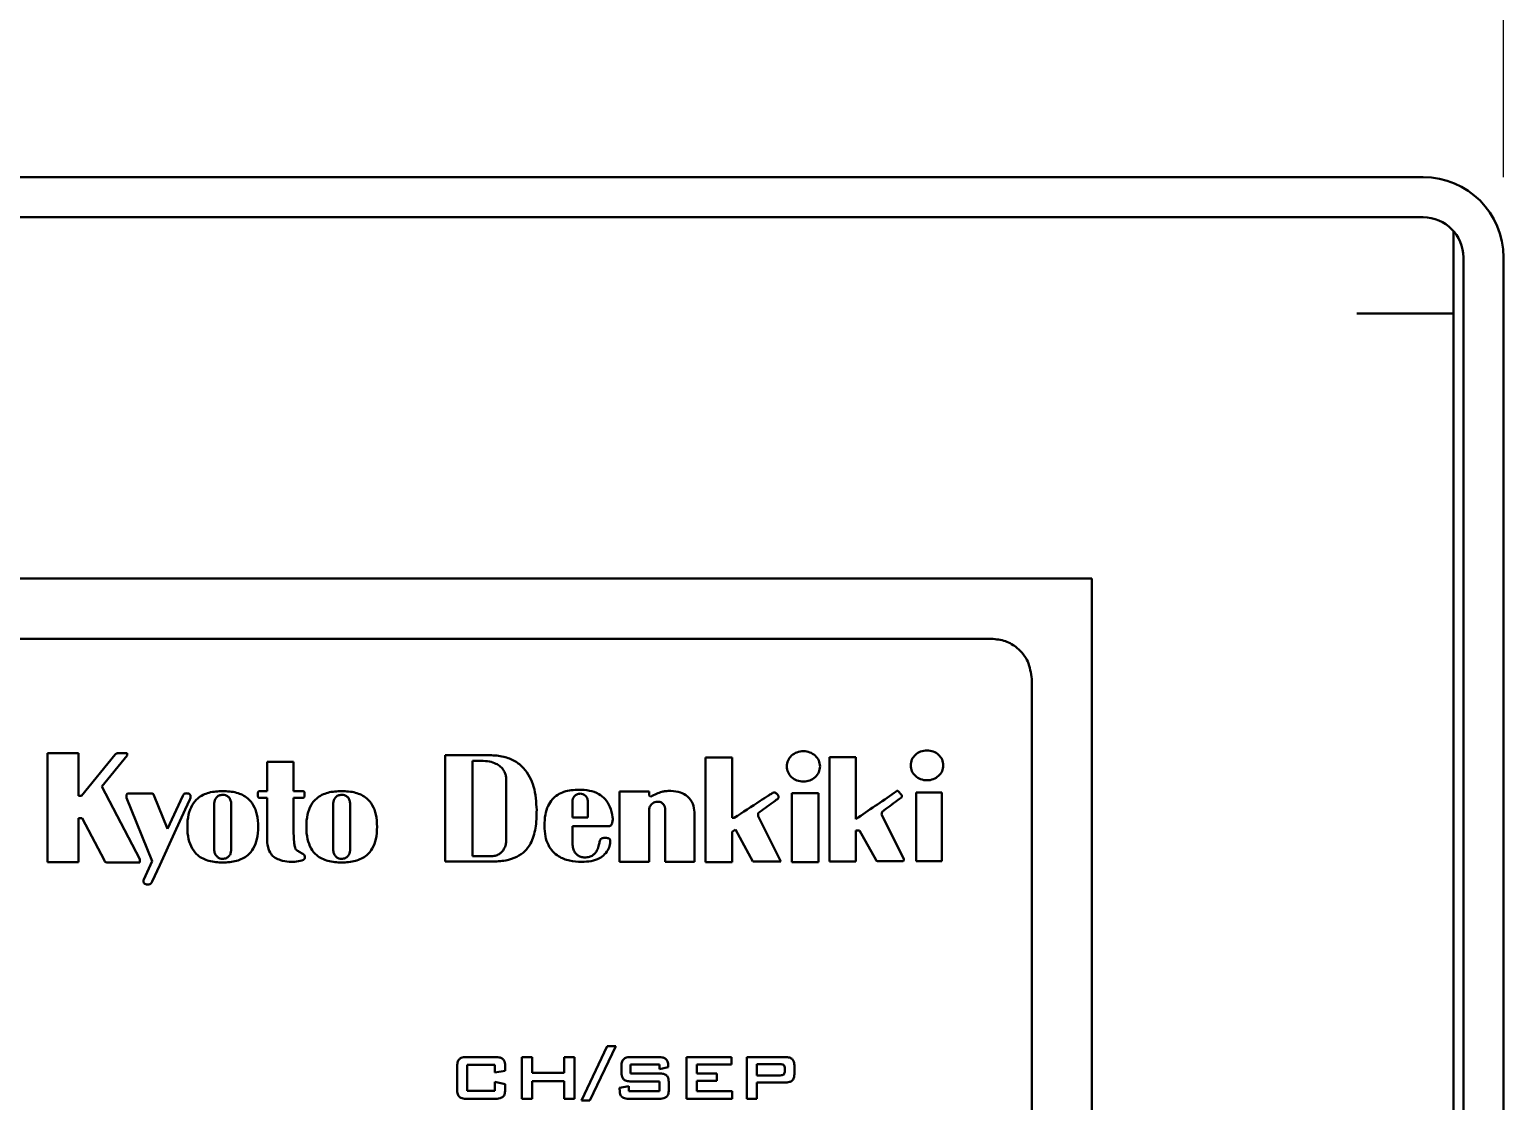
# Model space of a CAD drawing. Header units: millimetres. Extents: x 8 to 774, y 1 to 562.
# Drawn here: x 133.18 to 169.89, y 379 to 405.68 of the extents above; entities that cross this region are included whole.
import ezdxf

# ---------------------------------------------------------------- set-up
doc = ezdxf.new("R2010")
doc.units = ezdxf.units.MM
doc.layers.get('0').update_dxf_attribs({"lineweight": 9})
doc.layers.get('Defpoints').update_dxf_attribs({"lineweight": 9})
doc.layers.add('2KD_寸法１', color=7, linetype='Continuous', lineweight=15)
doc.layers.add('2KD_寸法１ @ 2', color=7, linetype='Continuous', lineweight=15)
doc.styles.get("Standard").update_dxf_attribs({"font": 'simplex.shx', "width": 0.8, "bigfont": 'extfont.shx'})
doc.dimstyles.new('KD-STD', dxfattribs={"dimscale": 0, "dimtxt": 2.5, "dimasz": 2.5, "dimexe": 1, "dimexo": 1, "dimgap": 1, "dimtad": 1, "dimdsep": 46, "dimtxsty": 'Standard', "dimblk": 'OPEN30', "dimcen": 0, "dimadec": 0, "dimazin": 0, "dimtfac": 1, "dimtmove": 0, "dimatfit": 3, "dimldrblk": 'OPEN30', "dimfxl": 1, "dimtfill": 1, "dimtolj": 1, "dimtzin": 0, "dimlwd": 15, "dimlwe": 15, "dimarcsym": 0})

# ---------------------------------------------------------------- blocks, each defined once
blk = doc.blocks.new('_Open30')
at = {"lineweight": -2}
for p, q in [((-1, 0.2679), (0, 0)), ((0, 0), (-1, -0.2679)), ((0, 0), (-1, 0))]:
    blk.add_line(p, q, dxfattribs=at)
blk = doc.blocks.new('*D29')
at = {"layer": '2KD_寸法１', "color": 0, "lineweight": 15}
for p, q in [((49.89, 401.997), (49.89, 434.441)), ((169.89, 401.997), (169.89, 434.441)), ((54.89, 432.441), (164.89, 432.441))]:
    blk.add_line(p, q, dxfattribs=at)
at = {"layer": 'Defpoints', "color": 0}
for p in [(169.89, 432.441), (49.89, 399.997), (169.89, 399.997)]:
    blk.add_point(p, dxfattribs=at)
at = {"layer": '2KD_寸法１', "color": 0, "lineweight": 15, "xscale": 5, "yscale": 5, "zscale": 5, "rotation": 180}
blk.add_blockref('_Open30', (49.89, 432.441), dxfattribs=at)
at = {"layer": '2KD_寸法１', "color": 0, "lineweight": 15, "xscale": 5, "yscale": 5, "zscale": 5}
blk.add_blockref('_Open30', (169.89, 432.441), dxfattribs=at)
at = {"layer": '2KD_寸法１', "color": 0, "insert": (109.89, 436.941), "char_height": 5, "attachment_point": 5, "bg_fill": 3, "box_fill_scale": 1.1, "bg_fill_color": 9, "bg_fill_true_color": 13158600, "bg_fill_transparency": 4391254}
blk.add_mtext('\\A1;120', dxfattribs=at)
blk = doc.blocks.new('A$C54D20959')
at = {"color": 7, "linetype": 'Continuous', "lineweight": 30}
for p, q in [((-58, 0), (58, 0)), ((-58, -1), (58, -1)), ((58.75, -1.339), (58.75, -3.4)), ((59, -2), (59, -187.5)), ((60, -2), (60, -187.5)), ((58.75, -3.4), (56.35, -3.4)), ((58.75, -187.246), (58.75, -3.4)), ((49.75, -10), (-10.25, -10)), ((49.75, -90), (49.75, -10)), ((47.251, -11.5), (-7.749, -11.5)), ((48.251, -87.501), (48.251, -12.5)), ((24.515, -14.35), (23.74, -14.35)), ((23.74, -14.35), (23.74, -17.063)), ((24.515, -15.408), (24.515, -14.35)), ((25.427, -14.383), (24.589, -15.408)), ((25.096, -15.175), (25.726, -14.405)), ((25.726, -14.405), (25.726, -14.35)), ((29.866, -14.565), (29.209, -14.565)), ((29.866, -15.292), (29.866, -14.565)), ((33.642, -14.399), (33.642, -17.051)), ((34.757, -14.399), (33.642, -14.399)), ((34.33, -14.54), (34.33, -16.918)), ((34.541, -14.54), (34.33, -14.54)), ((40.791, -14.46), (40.131, -14.46)), ((40.131, -14.46), (40.131, -17.063)), ((40.791, -15.962), (40.791, -14.46)), ((43.874, -14.447), (43.213, -14.447)), ((43.213, -14.447), (43.213, -17.049)), ((43.874, -15.993), (43.874, -14.447)), ((24.589, -15.408), (24.515, -15.408)), ((26.046, -16.992), (25.096, -15.175)), ((25.712, -15.393), (25.712, -15.461)), ((26.332, -15.351), (25.746, -15.351)), ((26.732, -16.231), (26.392, -15.392)), ((27.115, -15.411), (26.732, -16.231)), ((28.983, -15.332), (28.983, -15.425)), ((29.209, -15.292), (29.023, -15.292)), ((30.101, -15.292), (29.866, -15.292)), ((30.141, -15.425), (30.141, -15.332)), ((38.721, -15.302), (37.99, -15.302)), ((37.99, -15.302), (37.99, -17.059)), ((38.721, -15.403), (38.721, -15.302)), ((38.766, -15.434), (38.721, -15.403)), ((42.276, -15.341), (42.276, -17.063)), ((42.938, -15.341), (42.276, -15.341)), ((42.938, -17.063), (42.938, -15.341)), ((45.372, -15.328), (45.372, -17.041)), ((46.014, -15.328), (45.372, -15.328)), ((46.014, -17.041), (46.014, -15.328)), ((25.712, -15.461), (26.353, -17.042)), ((27.897, -15.594), (27.897, -16.772)), ((28.316, -16.772), (28.316, -15.594)), ((29.023, -15.465), (29.209, -15.465)), ((29.866, -16.262), (29.866, -15.465)), ((29.866, -15.465), (30.101, -15.465)), ((30.859, -15.594), (30.859, -16.772)), ((31.278, -16.772), (31.278, -15.594)), ((36.815, -15.55), (36.815, -15.95)), ((37.199, -15.95), (37.199, -15.55)), ((38.721, -17.059), (38.721, -15.76)), ((24.515, -17.063), (24.515, -15.968)), ((24.515, -15.968), (24.605, -15.968)), ((24.605, -15.968), (25.159, -17.018)), ((36.815, -15.95), (37.199, -15.95)), ((39.854, -17.059), (39.854, -15.821)), ((40.841, -15.962), (40.791, -15.962)), ((41.438, -15.919), (41.438, -15.842)), ((42.005, -17.051), (41.438, -15.919)), ((44.507, -15.878), (44.525, -15.808)), ((45.069, -16.978), (44.507, -15.878)), ((36.815, -16.603), (36.815, -16.169)), ((36.815, -16.169), (37.726, -16.169)), ((40.791, -16.311), (40.871, -16.254)), ((40.791, -17.063), (40.791, -16.311)), ((40.871, -16.254), (41.304, -17.051)), ((43.874, -17.049), (43.874, -16.271)), ((43.874, -16.271), (43.959, -16.273)), ((43.959, -16.273), (44.374, -17.015)), ((23.74, -17.063), (24.515, -17.063)), ((25.238, -17.071), (26.043, -17.071)), ((26.043, -17.071), (26.046, -16.992)), ((26.353, -17.042), (26.14, -17.497)), ((34.33, -16.918), (34.77, -16.918)), ((37.99, -17.059), (38.721, -17.059)), ((39.122, -17.059), (39.854, -17.059)), ((40.131, -17.063), (40.791, -17.063)), ((41.304, -17.051), (42.005, -17.051)), ((42.276, -17.063), (42.938, -17.063)), ((43.213, -17.049), (43.874, -17.049)), ((45.065, -17.022), (45.069, -16.978)), ((45.372, -17.041), (46.014, -17.041)), ((37.68, -21.646), (37.039, -23.001)), ((37.247, -23.001), (37.893, -21.646)), ((37.893, -21.646), (37.68, -21.646)), ((34.866, -21.917), (34.214, -21.917)), ((35.815, -21.917), (35.558, -21.917)), ((35.558, -21.917), (35.558, -22.961)), ((35.815, -22.313), (35.815, -21.917)), ((36.864, -21.917), (36.61, -21.917)), ((36.61, -21.917), (36.61, -22.313)), ((36.864, -22.961), (36.864, -21.917)), ((38.927, -21.917), (38.307, -21.917)), ((40.774, -21.917), (39.654, -21.917)), ((39.654, -21.917), (39.654, -22.961)), ((40.774, -22.101), (40.774, -21.917)), ((41.155, -21.917), (41.155, -22.961)), ((42.096, -21.917), (41.155, -21.917)), ((33.942, -22.163), (33.942, -22.714)), ((34.197, -22.761), (34.197, -22.108)), ((34.197, -22.108), (34.883, -22.108)), ((34.883, -22.108), (34.883, -22.301)), ((34.883, -22.301), (35.14, -22.264)), ((35.14, -22.264), (35.14, -22.163)), ((36.61, -22.313), (35.815, -22.313)), ((38.034, -22.163), (38.034, -22.28)), ((38.263, -22.324), (38.263, -22.103)), ((38.263, -22.103), (38.982, -22.103)), ((38.943, -22.324), (38.263, -22.324)), ((38.982, -22.103), (38.982, -22.216)), ((38.982, -22.216), (39.202, -22.169)), ((39.202, -22.169), (39.202, -22.143)), ((39.911, -22.329), (39.911, -22.101)), ((39.911, -22.101), (40.774, -22.101)), ((40.414, -22.329), (39.911, -22.329)), ((40.414, -22.509), (40.414, -22.329)), ((41.987, -22.096), (41.406, -22.096)), ((41.406, -22.096), (41.406, -22.374)), ((41.406, -22.374), (41.987, -22.374)), ((42.103, -22.181), (42.078, -22.116)), ((42.078, -22.354), (42.103, -22.289)), ((42.103, -22.289), (42.103, -22.181)), ((42.341, -22.351), (42.341, -22.119)), ((35.14, -22.591), (34.883, -22.539)), ((34.883, -22.539), (34.883, -22.761)), ((35.14, -22.714), (35.14, -22.591)), ((35.815, -22.521), (36.61, -22.521)), ((35.815, -22.961), (35.815, -22.521)), ((36.61, -22.521), (36.61, -22.961)), ((38.216, -22.642), (37.989, -22.685)), ((37.989, -22.685), (37.989, -22.714)), ((38.216, -22.765), (38.216, -22.642)), ((38.307, -22.527), (38.984, -22.527)), ((38.984, -22.527), (38.984, -22.765)), ((39.214, -22.714), (39.214, -22.57)), ((39.911, -22.765), (39.911, -22.509)), ((39.911, -22.509), (40.414, -22.509)), ((41.406, -22.961), (41.406, -22.553)), ((41.406, -22.553), (42.096, -22.553)), ((34.883, -22.761), (34.197, -22.761)), ((34.214, -22.961), (34.866, -22.961)), ((35.558, -22.961), (35.815, -22.961)), ((36.61, -22.961), (36.864, -22.961)), ((37.039, -23.001), (37.247, -23.001)), ((38.984, -22.765), (38.216, -22.765)), ((38.265, -22.961), (38.943, -22.961)), ((39.654, -22.961), (40.788, -22.961)), ((40.788, -22.765), (39.911, -22.765)), ((40.788, -22.961), (40.788, -22.765)), ((41.155, -22.961), (41.406, -22.961))]:
    blk.add_line(p, q, dxfattribs=at)
at = {"color": 7, "linetype": 'Continuous', "lineweight": 30, "flags": 128}
for points in [[(25.726, -14.35), (25.56, -14.35), (25.495, -14.35)], [(29.209, -14.565), (29.209, -14.958), (29.209, -15.292)], [(35.166, -16.522), (35.166, -16.205), (35.166, -15.656), (35.166, -15.248), (35.166, -15.015)], [(26.346, -17.548), (26.537, -17.135), (26.909, -16.329), (27.174, -15.755), (27.291, -15.502)], [(29.209, -15.465), (29.209, -16.112), (29.209, -16.449)], [(39.122, -15.724), (39.122, -16.165), (39.122, -17.059)], [(33.642, -17.051), (34.365, -17.051), (34.796, -17.051)]]:
    blk.add_lwpolyline(points, dxfattribs=at)
at = {"color": 7, "linetype": 'Continuous', "lineweight": 30}
for radius in [2, 1]:
    blk.add_arc((58, -2), radius, 0, 90, dxfattribs=at)
for points, knots in [([(48.251, -12.5), (48.231, -12.351), (48.193, -12.058), (47.926, -11.733), (47.6, -11.535), (47.368, -11.512), (47.251, -11.5)], [0, 0, 0, 0, 0.283687, 0.557907, 0.775029, 1, 1, 1, 1]), ([(42.98, -14.677), (42.973, -14.627), (42.96, -14.526), (42.863, -14.401), (42.728, -14.318), (42.566, -14.288), (42.404, -14.318), (42.269, -14.401), (42.171, -14.526), (42.158, -14.627), (42.151, -14.677)], [0, 0, 0, 0, 0.121975, 0.242786, 0.367678, 0.500057, 0.632205, 0.757121, 0.878009, 1, 1, 1, 1]), ([(42.98, -14.677), (42.973, -14.627), (42.96, -14.526), (42.863, -14.401), (42.728, -14.318), (42.566, -14.288), (42.404, -14.318), (42.269, -14.401), (42.171, -14.526), (42.158, -14.627), (42.151, -14.677)], [0, 0, 0, 0, 0.121975, 0.242786, 0.367678, 0.500057, 0.632205, 0.757121, 0.878009, 1, 1, 1, 1]), ([(46.049, -14.653), (46.043, -14.603), (46.03, -14.504), (45.935, -14.381), (45.802, -14.299), (45.643, -14.271), (45.485, -14.299), (45.352, -14.381), (45.257, -14.504), (45.245, -14.603), (45.238, -14.653)], [0, 0, 0, 0, 0.122088, 0.243041, 0.367969, 0.500195, 0.632333, 0.757096, 0.877934, 1, 1, 1, 1]), ([(46.049, -14.653), (46.043, -14.603), (46.03, -14.504), (45.935, -14.381), (45.802, -14.299), (45.643, -14.271), (45.485, -14.299), (45.352, -14.381), (45.257, -14.504), (45.245, -14.603), (45.238, -14.653)], [0, 0, 0, 0, 0.122088, 0.243041, 0.367969, 0.500195, 0.632333, 0.757096, 0.877934, 1, 1, 1, 1]), ([(25.495, -14.35), (25.487, -14.351), (25.473, -14.352), (25.448, -14.361), (25.435, -14.375), (25.427, -14.383)], [0, 0, 0, 0, 0.28426, 0.555898, 1, 1, 1, 1]), ([(35.166, -15.015), (35.165, -14.991), (35.163, -14.938), (35.141, -14.854), (35.097, -14.765), (35.022, -14.676), (34.904, -14.6), (34.739, -14.548), (34.612, -14.543), (34.541, -14.54)], [0, 0, 0, 0, 0.081533, 0.17995, 0.291548, 0.417128, 0.570628, 0.759535, 1, 1, 1, 1]), ([(35.924, -15.764), (35.913, -15.567), (35.893, -15.194), (35.672, -14.762), (35.381, -14.531), (35.09, -14.417), (34.873, -14.405), (34.757, -14.399)], [0, 0, 0, 0, 0.288841, 0.547506, 0.682313, 0.829, 1, 1, 1, 1]), ([(42.151, -14.677), (42.158, -14.728), (42.171, -14.829), (42.268, -14.954), (42.404, -15.037), (42.566, -15.067), (42.728, -15.037), (42.863, -14.954), (42.96, -14.829), (42.973, -14.728), (42.98, -14.677)], [0, 0, 0, 0, 0.122188, 0.243063, 0.367881, 0.499943, 0.632236, 0.757035, 0.877829, 1, 1, 1, 1]), ([(42.151, -14.677), (42.158, -14.728), (42.171, -14.829), (42.268, -14.954), (42.404, -15.037), (42.566, -15.067), (42.728, -15.037), (42.863, -14.954), (42.96, -14.829), (42.973, -14.728), (42.98, -14.677)], [0, 0, 0, 0, 0.122188, 0.243063, 0.367881, 0.499943, 0.632236, 0.757035, 0.877829, 1, 1, 1, 1]), ([(45.238, -14.653), (45.245, -14.702), (45.257, -14.802), (45.352, -14.924), (45.485, -15.006), (45.643, -15.035), (45.802, -15.006), (45.935, -14.924), (46.03, -14.802), (46.043, -14.702), (46.049, -14.653)], [0, 0, 0, 0, 0.12222, 0.243052, 0.367745, 0.499806, 0.631958, 0.756815, 0.877764, 1, 1, 1, 1]), ([(45.238, -14.653), (45.245, -14.702), (45.257, -14.802), (45.352, -14.924), (45.485, -15.006), (45.643, -15.035), (45.802, -15.006), (45.935, -14.924), (46.03, -14.802), (46.043, -14.702), (46.049, -14.653)], [0, 0, 0, 0, 0.12222, 0.243052, 0.367745, 0.499806, 0.631958, 0.756815, 0.877764, 1, 1, 1, 1]), ([(25.746, -15.351), (25.743, -15.352), (25.736, -15.353), (25.727, -15.359), (25.72, -15.367), (25.714, -15.379), (25.713, -15.388), (25.712, -15.393)], [0, 0, 0, 0, 0.168005, 0.341883, 0.526494, 0.757048, 1, 1, 1, 1]), ([(26.392, -15.392), (26.388, -15.385), (26.382, -15.372), (26.366, -15.359), (26.349, -15.352), (26.338, -15.352), (26.332, -15.351)], [0, 0, 0, 0, 0.296348, 0.562647, 0.772502, 1, 1, 1, 1]), ([(27.237, -15.351), (27.225, -15.35), (27.204, -15.348), (27.174, -15.351), (27.148, -15.361), (27.126, -15.382), (27.119, -15.401), (27.115, -15.411)], [0, 0, 0, 0, 0.228635, 0.423197, 0.594642, 0.788185, 1, 1, 1, 1]), ([(28.106, -15.292), (27.991, -15.298), (27.77, -15.309), (27.496, -15.441), (27.329, -15.646), (27.241, -15.893), (27.217, -16.183), (27.241, -16.473), (27.329, -16.72), (27.496, -16.925), (27.77, -17.057), (27.991, -17.068), (28.106, -17.074)], [0, 0, 0, 0, 0.120335, 0.229997, 0.30528, 0.392141, 0.5, 0.607859, 0.69472, 0.770004, 0.879665, 1, 1, 1, 1]), ([(27.291, -15.502), (27.296, -15.489), (27.306, -15.461), (27.31, -15.423), (27.303, -15.393), (27.289, -15.373), (27.266, -15.358), (27.247, -15.354), (27.237, -15.351)], [0, 0, 0, 0, 0.222679, 0.462996, 0.579464, 0.697795, 0.831729, 1, 1, 1, 1]), ([(28.106, -15.384), (28.075, -15.388), (28.014, -15.396), (27.946, -15.452), (27.904, -15.521), (27.899, -15.569), (27.897, -15.594)], [0, 0, 0, 0, 0.283077, 0.557879, 0.775382, 1, 1, 1, 1]), ([(28.106, -17.074), (28.222, -17.068), (28.443, -17.057), (28.716, -16.925), (28.884, -16.72), (28.972, -16.473), (28.995, -16.183), (28.972, -15.893), (28.884, -15.646), (28.716, -15.441), (28.443, -15.309), (28.222, -15.298), (28.106, -15.292)], [0, 0, 0, 0, 0.120423, 0.230063, 0.305315, 0.392153, 0.500001, 0.607847, 0.694685, 0.769938, 0.879577, 1, 1, 1, 1]), ([(28.316, -15.594), (28.312, -15.562), (28.304, -15.501), (28.248, -15.433), (28.179, -15.392), (28.131, -15.387), (28.106, -15.384)], [0, 0, 0, 0, 0.283102, 0.558102, 0.775708, 1, 1, 1, 1]), ([(29.023, -15.292), (29.017, -15.293), (29.006, -15.294), (28.993, -15.305), (28.985, -15.318), (28.984, -15.327), (28.983, -15.332)], [0, 0, 0, 0, 0.283612, 0.557949, 0.775114, 1, 1, 1, 1]), ([(30.141, -15.332), (30.14, -15.326), (30.138, -15.314), (30.128, -15.301), (30.115, -15.293), (30.106, -15.292), (30.101, -15.292)], [0, 0, 0, 0, 0.283586, 0.557934, 0.775106, 1, 1, 1, 1]), ([(31.068, -15.292), (30.953, -15.298), (30.732, -15.309), (30.459, -15.441), (30.291, -15.646), (30.203, -15.893), (30.18, -16.183), (30.203, -16.473), (30.291, -16.72), (30.459, -16.925), (30.732, -17.057), (30.953, -17.068), (31.068, -17.074)], [0, 0, 0, 0, 0.120337, 0.229961, 0.305234, 0.392107, 0.5, 0.607893, 0.694767, 0.770038, 0.879663, 1, 1, 1, 1]), ([(31.068, -15.384), (31.037, -15.388), (30.976, -15.396), (30.908, -15.452), (30.866, -15.521), (30.861, -15.569), (30.859, -15.594)], [0, 0, 0, 0, 0.283075, 0.557877, 0.775381, 1, 1, 1, 1]), ([(31.068, -17.074), (31.184, -17.068), (31.405, -17.057), (31.678, -16.925), (31.846, -16.72), (31.934, -16.473), (31.957, -16.183), (31.934, -15.893), (31.846, -15.646), (31.678, -15.441), (31.405, -15.309), (31.184, -15.298), (31.068, -15.292)], [0, 0, 0, 0, 0.120422, 0.230063, 0.305316, 0.392154, 0.5, 0.607846, 0.694685, 0.769937, 0.879576, 1, 1, 1, 1]), ([(31.278, -15.594), (31.274, -15.562), (31.266, -15.501), (31.21, -15.433), (31.142, -15.391), (31.093, -15.387), (31.068, -15.384)], [0, 0, 0, 0, 0.282882, 0.55745, 0.774976, 1, 1, 1, 1]), ([(36.974, -15.258), (36.848, -15.265), (36.607, -15.278), (36.333, -15.447), (36.196, -15.667), (36.128, -15.894), (36.121, -16.063), (36.117, -16.156)], [0, 0, 0, 0, 0.263136, 0.505396, 0.643241, 0.803988, 1, 1, 1, 1]), ([(37.008, -15.357), (36.979, -15.361), (36.923, -15.368), (36.86, -15.42), (36.822, -15.482), (36.818, -15.527), (36.815, -15.55)], [0, 0, 0, 0, 0.283732, 0.558416, 0.775694, 1, 1, 1, 1]), ([(37.816, -15.941), (37.799, -15.853), (37.768, -15.692), (37.643, -15.49), (37.464, -15.349), (37.234, -15.269), (37.063, -15.262), (36.974, -15.258)], [0, 0, 0, 0, 0.221216, 0.405727, 0.575446, 0.779401, 1, 1, 1, 1]), ([(37.199, -15.55), (37.195, -15.521), (37.188, -15.465), (37.137, -15.402), (37.074, -15.364), (37.03, -15.359), (37.008, -15.357)], [0, 0, 0, 0, 0.283577, 0.558528, 0.775778, 1, 1, 1, 1]), ([(39.043, -15.311), (38.998, -15.325), (38.9, -15.355), (38.812, -15.406), (38.766, -15.434)], [0, 0, 0, 0, 0.469185, 1, 1, 1, 1]), ([(39.268, -15.288), (39.223, -15.29), (39.147, -15.291), (39.073, -15.305), (39.043, -15.311)], [0, 0, 0, 0, 0.596897, 1, 1, 1, 1]), ([(39.854, -15.821), (39.845, -15.75), (39.827, -15.601), (39.692, -15.422), (39.496, -15.306), (39.348, -15.295), (39.268, -15.288)], [0, 0, 0, 0, 0.24282, 0.50242, 0.729409, 1, 1, 1, 1]), ([(41.805, -15.336), (41.8, -15.339), (41.788, -15.346), (41.753, -15.369), (41.652, -15.433), (41.343, -15.634), (41.057, -15.821), (40.841, -15.962)], [0, 0, 0, 0, 0.014039, 0.037964, 0.10893, 0.32571, 1, 1, 1, 1]), ([(41.896, -15.355), (41.887, -15.348), (41.871, -15.336), (41.845, -15.328), (41.822, -15.329), (41.811, -15.334), (41.805, -15.336)], [0, 0, 0, 0, 0.339359, 0.616858, 0.811467, 1, 1, 1, 1]), ([(41.919, -15.492), (41.924, -15.487), (41.934, -15.478), (41.944, -15.462), (41.949, -15.444), (41.947, -15.424), (41.939, -15.401), (41.921, -15.377), (41.905, -15.363), (41.896, -15.355)], [0, 0, 0, 0, 0.128978, 0.24237, 0.347919, 0.454103, 0.608725, 0.788848, 1, 1, 1, 1]), ([(44.896, -15.29), (44.89, -15.294), (44.868, -15.309), (44.527, -15.543), (44.192, -15.774), (43.874, -15.993)], [0, 0, 0, 0, 0.017679, 0.066019, 1, 1, 1, 1]), ([(44.928, -15.294), (44.925, -15.293), (44.918, -15.29), (44.909, -15.288), (44.902, -15.288), (44.898, -15.289), (44.896, -15.29)], [0, 0, 0, 0, 0.361781, 0.65211, 0.838468, 1, 1, 1, 1]), ([(45.014, -15.394), (45.004, -15.382), (44.976, -15.349), (44.947, -15.316), (44.928, -15.294)], [0, 0, 0, 0, 0.354376, 1, 1, 1, 1]), ([(45.007, -15.45), (45.011, -15.447), (45.017, -15.44), (45.02, -15.427), (45.021, -15.416), (45.02, -15.406), (45.018, -15.399), (45.015, -15.395), (45.014, -15.394)], [0, 0, 0, 0, 0.221063, 0.431213, 0.634541, 0.781725, 0.907087, 1, 1, 1, 1]), ([(28.983, -15.425), (28.984, -15.431), (28.986, -15.442), (28.996, -15.455), (29.009, -15.463), (29.018, -15.464), (29.023, -15.465)], [0, 0, 0, 0, 0.283594, 0.558311, 0.775497, 1, 1, 1, 1]), ([(30.101, -15.465), (30.107, -15.464), (30.119, -15.462), (30.131, -15.452), (30.139, -15.439), (30.14, -15.429), (30.141, -15.425)], [0, 0, 0, 0, 0.283192, 0.557721, 0.775166, 1, 1, 1, 1]), ([(34.796, -17.051), (34.916, -17.046), (35.132, -17.037), (35.421, -16.948), (35.637, -16.8), (35.813, -16.559), (35.914, -16.202), (35.921, -15.917), (35.924, -15.764)], [0, 0, 0, 0, 0.180126, 0.325655, 0.450531, 0.569454, 0.76937, 1, 1, 1, 1]), ([(38.721, -15.76), (38.722, -15.75), (38.725, -15.727), (38.74, -15.681), (38.769, -15.63), (38.817, -15.588), (38.872, -15.562), (38.914, -15.559), (38.937, -15.557)], [0, 0, 0, 0, 0.086977, 0.211295, 0.451493, 0.612617, 0.790945, 1, 1, 1, 1]), ([(38.937, -15.557), (38.955, -15.558), (38.989, -15.56), (39.034, -15.579), (39.068, -15.605), (39.093, -15.636), (39.109, -15.668), (39.119, -15.698), (39.121, -15.716), (39.122, -15.724)], [0, 0, 0, 0, 0.197208, 0.367174, 0.520587, 0.662276, 0.797176, 0.912611, 1, 1, 1, 1]), ([(41.438, -15.842), (41.56, -15.755), (41.722, -15.64), (41.881, -15.521), (41.919, -15.492)], [0, 0, 0, 0, 0.756104, 1, 1, 1, 1]), ([(44.525, -15.808), (44.651, -15.715), (44.812, -15.596), (44.973, -15.476), (45.007, -15.45)], [0, 0, 0, 0, 0.784873, 1, 1, 1, 1]), ([(37.726, -16.169), (37.736, -16.167), (37.756, -16.164), (37.788, -16.134), (37.81, -16.078), (37.82, -16.009), (37.817, -15.962), (37.816, -15.941)], [0, 0, 0, 0, 0.109721, 0.220366, 0.479191, 0.763286, 1, 1, 1, 1]), ([(29.209, -16.449), (29.212, -16.53), (29.217, -16.674), (29.292, -16.853), (29.409, -16.962), (29.497, -16.996), (29.543, -17.015)], [0, 0, 0, 0, 0.34095, 0.602987, 0.792585, 1, 1, 1, 1]), ([(29.928, -16.747), (29.923, -16.738), (29.91, -16.716), (29.897, -16.655), (29.875, -16.503), (29.87, -16.364), (29.866, -16.262)], [0, 0, 0, 0, 0.061411, 0.156591, 0.378517, 1, 1, 1, 1]), ([(36.117, -16.156), (36.121, -16.246), (36.129, -16.41), (36.202, -16.631), (36.316, -16.801), (36.493, -16.945), (36.743, -17.041), (36.943, -17.051), (37.045, -17.056)], [0, 0, 0, 0, 0.181591, 0.333484, 0.467136, 0.593134, 0.791918, 1, 1, 1, 1]), ([(37.639, -16.457), (37.623, -16.457), (37.596, -16.458), (37.559, -16.464), (37.529, -16.476), (37.506, -16.499), (37.499, -16.519), (37.495, -16.53)], [0, 0, 0, 0, 0.261133, 0.46786, 0.634839, 0.809729, 1, 1, 1, 1]), ([(37.754, -16.524), (37.754, -16.52), (37.754, -16.51), (37.748, -16.497), (37.739, -16.484), (37.72, -16.47), (37.685, -16.459), (37.656, -16.457), (37.639, -16.457)], [0, 0, 0, 0, 0.088897, 0.183154, 0.286969, 0.407722, 0.653347, 1, 1, 1, 1]), ([(27.897, -16.772), (27.901, -16.804), (27.909, -16.865), (27.965, -16.933), (28.033, -16.975), (28.082, -16.98), (28.106, -16.982)], [0, 0, 0, 0, 0.283777, 0.558633, 0.775859, 1, 1, 1, 1]), ([(28.106, -16.982), (28.137, -16.978), (28.199, -16.97), (28.267, -16.914), (28.309, -16.846), (28.314, -16.797), (28.316, -16.772)], [0, 0, 0, 0, 0.282817, 0.557744, 0.775309, 1, 1, 1, 1]), ([(30.13, -16.872), (30.09, -16.852), (30.019, -16.815), (29.956, -16.768), (29.928, -16.747)], [0, 0, 0, 0, 0.563722, 1, 1, 1, 1]), ([(30.115, -17.008), (30.12, -17.005), (30.131, -17), (30.145, -16.978), (30.153, -16.942), (30.149, -16.907), (30.14, -16.883), (30.133, -16.876), (30.13, -16.872)], [0, 0, 0, 0, 0.113263, 0.233032, 0.501491, 0.805135, 0.909196, 1, 1, 1, 1]), ([(30.859, -16.772), (30.863, -16.804), (30.871, -16.865), (30.927, -16.933), (30.995, -16.975), (31.044, -16.98), (31.068, -16.982)], [0, 0, 0, 0, 0.283783, 0.558639, 0.775862, 1, 1, 1, 1]), ([(31.068, -16.982), (31.099, -16.978), (31.161, -16.97), (31.229, -16.914), (31.271, -16.846), (31.276, -16.797), (31.278, -16.772)], [0, 0, 0, 0, 0.283579, 0.558205, 0.775452, 1, 1, 1, 1]), ([(34.77, -16.918), (34.812, -16.916), (34.887, -16.911), (34.987, -16.869), (35.061, -16.809), (35.12, -16.727), (35.158, -16.629), (35.164, -16.555), (35.166, -16.522)], [0, 0, 0, 0, 0.196427, 0.361255, 0.508123, 0.645026, 0.841702, 1, 1, 1, 1]), ([(37.123, -16.947), (37.089, -16.944), (37.023, -16.939), (36.937, -16.891), (36.869, -16.818), (36.824, -16.719), (36.818, -16.642), (36.815, -16.603)], [0, 0, 0, 0, 0.199035, 0.379744, 0.556507, 0.771596, 1, 1, 1, 1]), ([(37.045, -17.056), (37.125, -17.053), (37.277, -17.047), (37.474, -16.981), (37.625, -16.873), (37.685, -16.778), (37.716, -16.73)], [0, 0, 0, 0, 0.304432, 0.576347, 0.781854, 1, 1, 1, 1]), ([(37.495, -16.53), (37.49, -16.565), (37.476, -16.643), (37.443, -16.746), (37.389, -16.832), (37.324, -16.895), (37.232, -16.939), (37.162, -16.944), (37.123, -16.947)], [0, 0, 0, 0, 0.16954, 0.383885, 0.518614, 0.660069, 0.815382, 1, 1, 1, 1]), ([(37.716, -16.73), (37.731, -16.685), (37.754, -16.618), (37.754, -16.547), (37.754, -16.524)], [0, 0, 0, 0, 0.669295, 1, 1, 1, 1]), ([(25.159, -17.018), (25.163, -17.027), (25.171, -17.044), (25.192, -17.061), (25.215, -17.07), (25.23, -17.071), (25.238, -17.071)], [0, 0, 0, 0, 0.289555, 0.552521, 0.7648, 1, 1, 1, 1]), ([(29.543, -17.015), (29.615, -17.031), (29.748, -17.063), (29.943, -17.052), (30.059, -17.022), (30.115, -17.008)], [0, 0, 0, 0, 0.378532, 0.703647, 1, 1, 1, 1]), ([(44.374, -17.015), (44.376, -17.018), (44.381, -17.024), (44.39, -17.033), (44.399, -17.035), (44.404, -17.037)], [0, 0, 0, 0, 0.312304, 0.590714, 1, 1, 1, 1]), ([(44.404, -17.037), (44.406, -17.037), (44.412, -17.037), (44.429, -17.037), (44.472, -17.038), (44.578, -17.038), (44.775, -17.037), (44.944, -17.036), (45.045, -17.035)], [0, 0, 0, 0, 0.011124, 0.028875, 0.077994, 0.210427, 0.527711, 1, 1, 1, 1]), ([(45.045, -17.035), (45.048, -17.035), (45.052, -17.035), (45.057, -17.031), (45.062, -17.027), (45.064, -17.024), (45.065, -17.022)], [0, 0, 0, 0, 0.266212, 0.527211, 0.749614, 1, 1, 1, 1]), ([(26.14, -17.497), (26.137, -17.508), (26.131, -17.528), (26.132, -17.559), (26.144, -17.586), (26.171, -17.608), (26.194, -17.615), (26.207, -17.619)], [0, 0, 0, 0, 0.212327, 0.388636, 0.548677, 0.750577, 1, 1, 1, 1]), ([(26.207, -17.619), (26.221, -17.621), (26.245, -17.626), (26.28, -17.62), (26.319, -17.598), (26.335, -17.568), (26.346, -17.548)], [0, 0, 0, 0, 0.238798, 0.432702, 0.606002, 1, 1, 1, 1]), ([(33.999, -21.968), (33.989, -21.98), (33.967, -22.005), (33.946, -22.072), (33.944, -22.126), (33.942, -22.163)], [0, 0, 0, 0, 0.218315, 0.476819, 1, 1, 1, 1]), ([(34.214, -21.917), (34.164, -21.918), (34.101, -21.92), (34.029, -21.945), (34.008, -21.961), (33.999, -21.968)], [0, 0, 0, 0, 0.652112, 0.840602, 1, 1, 1, 1]), ([(35.084, -21.968), (35.071, -21.959), (35.042, -21.939), (34.967, -21.92), (34.907, -21.918), (34.866, -21.917)], [0, 0, 0, 0, 0.206314, 0.464205, 1, 1, 1, 1]), ([(35.14, -22.163), (35.138, -22.118), (35.135, -22.06), (35.108, -21.996), (35.092, -21.977), (35.084, -21.968)], [0, 0, 0, 0, 0.639746, 0.831073, 1, 1, 1, 1]), ([(38.09, -21.969), (38.081, -21.981), (38.059, -22.006), (38.037, -22.073), (38.035, -22.127), (38.034, -22.163)], [0, 0, 0, 0, 0.220142, 0.479314, 1, 1, 1, 1]), ([(38.307, -21.917), (38.258, -21.918), (38.194, -21.92), (38.121, -21.946), (38.1, -21.962), (38.09, -21.969)], [0, 0, 0, 0, 0.652275, 0.840756, 1, 1, 1, 1]), ([(39.144, -21.967), (39.13, -21.958), (39.101, -21.938), (39.027, -21.92), (38.967, -21.918), (38.927, -21.917)], [0, 0, 0, 0, 0.208657, 0.467443, 1, 1, 1, 1]), ([(39.202, -22.143), (39.201, -22.122), (39.2, -22.082), (39.187, -22.03), (39.169, -21.992), (39.152, -21.975), (39.144, -21.967)], [0, 0, 0, 0, 0.339478, 0.624668, 0.819743, 1, 1, 1, 1]), ([(42.283, -21.964), (42.271, -21.956), (42.245, -21.938), (42.181, -21.92), (42.13, -21.918), (42.096, -21.917)], [0, 0, 0, 0, 0.224136, 0.486552, 1, 1, 1, 1]), ([(42.341, -22.119), (42.34, -22.101), (42.338, -22.066), (42.324, -22.01), (42.298, -21.981), (42.283, -21.964)], [0, 0, 0, 0, 0.326879, 0.60916, 1, 1, 1, 1]), ([(38.034, -22.28), (38.035, -22.324), (38.038, -22.382), (38.066, -22.447), (38.082, -22.465), (38.09, -22.474)], [0, 0, 0, 0, 0.63801, 0.82994, 1, 1, 1, 1]), ([(39.159, -22.375), (39.146, -22.366), (39.117, -22.346), (39.043, -22.327), (38.983, -22.325), (38.943, -22.324)], [0, 0, 0, 0, 0.206087, 0.463611, 1, 1, 1, 1]), ([(39.214, -22.57), (39.212, -22.525), (39.21, -22.467), (39.183, -22.403), (39.166, -22.384), (39.159, -22.375)], [0, 0, 0, 0, 0.641733, 0.832407, 1, 1, 1, 1]), ([(42.078, -22.116), (42.073, -22.112), (42.06, -22.104), (42.029, -22.098), (42.004, -22.097), (41.987, -22.096)], [0, 0, 0, 0, 0.204837, 0.463449, 1, 1, 1, 1]), ([(41.987, -22.374), (42.008, -22.373), (42.035, -22.372), (42.065, -22.363), (42.074, -22.357), (42.078, -22.354)], [0, 0, 0, 0, 0.654228, 0.842778, 1, 1, 1, 1]), ([(42.283, -22.506), (42.293, -22.496), (42.313, -22.475), (42.336, -22.422), (42.339, -22.379), (42.341, -22.351)], [0, 0, 0, 0, 0.246397, 0.509602, 1, 1, 1, 1]), ([(33.942, -22.714), (33.944, -22.758), (33.947, -22.817), (33.974, -22.882), (33.991, -22.9), (33.999, -22.909)], [0, 0, 0, 0, 0.639524, 0.830861, 1, 1, 1, 1]), ([(35.083, -22.908), (35.093, -22.897), (35.115, -22.871), (35.136, -22.804), (35.138, -22.75), (35.14, -22.714)], [0, 0, 0, 0, 0.219508, 0.478191, 1, 1, 1, 1]), ([(37.989, -22.714), (37.991, -22.758), (37.993, -22.817), (38.021, -22.882), (38.038, -22.9), (38.046, -22.909)], [0, 0, 0, 0, 0.639045, 0.830452, 1, 1, 1, 1]), ([(38.09, -22.474), (38.103, -22.483), (38.132, -22.504), (38.207, -22.523), (38.267, -22.525), (38.307, -22.527)], [0, 0, 0, 0, 0.206912, 0.46482, 1, 1, 1, 1]), ([(39.157, -22.909), (39.167, -22.897), (39.189, -22.872), (39.21, -22.804), (39.213, -22.75), (39.214, -22.714)], [0, 0, 0, 0, 0.218063, 0.47659, 1, 1, 1, 1]), ([(42.096, -22.553), (42.138, -22.553), (42.205, -22.551), (42.262, -22.518), (42.283, -22.506)], [0, 0, 0, 0, 0.629631, 1, 1, 1, 1]), ([(33.999, -22.909), (34.012, -22.918), (34.041, -22.938), (34.115, -22.957), (34.174, -22.959), (34.214, -22.961)], [0, 0, 0, 0, 0.20846, 0.466882, 1, 1, 1, 1]), ([(34.866, -22.961), (34.916, -22.959), (34.98, -22.957), (35.052, -22.932), (35.073, -22.916), (35.083, -22.908)], [0, 0, 0, 0, 0.65126, 0.840083, 1, 1, 1, 1]), ([(38.046, -22.909), (38.059, -22.918), (38.089, -22.938), (38.164, -22.957), (38.224, -22.959), (38.265, -22.961)], [0, 0, 0, 0, 0.207302, 0.465535, 1, 1, 1, 1]), ([(38.943, -22.961), (38.992, -22.959), (39.055, -22.957), (39.127, -22.932), (39.148, -22.916), (39.157, -22.909)], [0, 0, 0, 0, 0.650284, 0.839463, 1, 1, 1, 1])]:
    blk.add_open_spline(points, degree=3, knots=knots, dxfattribs=at)

msp = doc.modelspace()

# ---------------------------------------------------------------- dimensions: what is measured, and where the dimension line sits
at = {"layer": '2KD_寸法１ @ 2'}
dim = msp.add_linear_dim(base=(169.89, 432.441), p1=(49.89, 399.997), p2=(169.89, 399.997), dimstyle='KD-STD', override={"dimscale": 2, "dimtix": 0, "dimtofl": 1, "dimtmove": 0, "dimatfit": 3}, dxfattribs=at)
dim.commit()
dim.dimension.update_dxf_attribs({"geometry": '*D29', "text_midpoint": (109.89, 436.941)})

# ---------------------------------------------------------------- next in the draw order: block references
msp.add_blockref('A$C54D20959', (109.89, 401.997))

doc.saveas('drawing.dxf')
